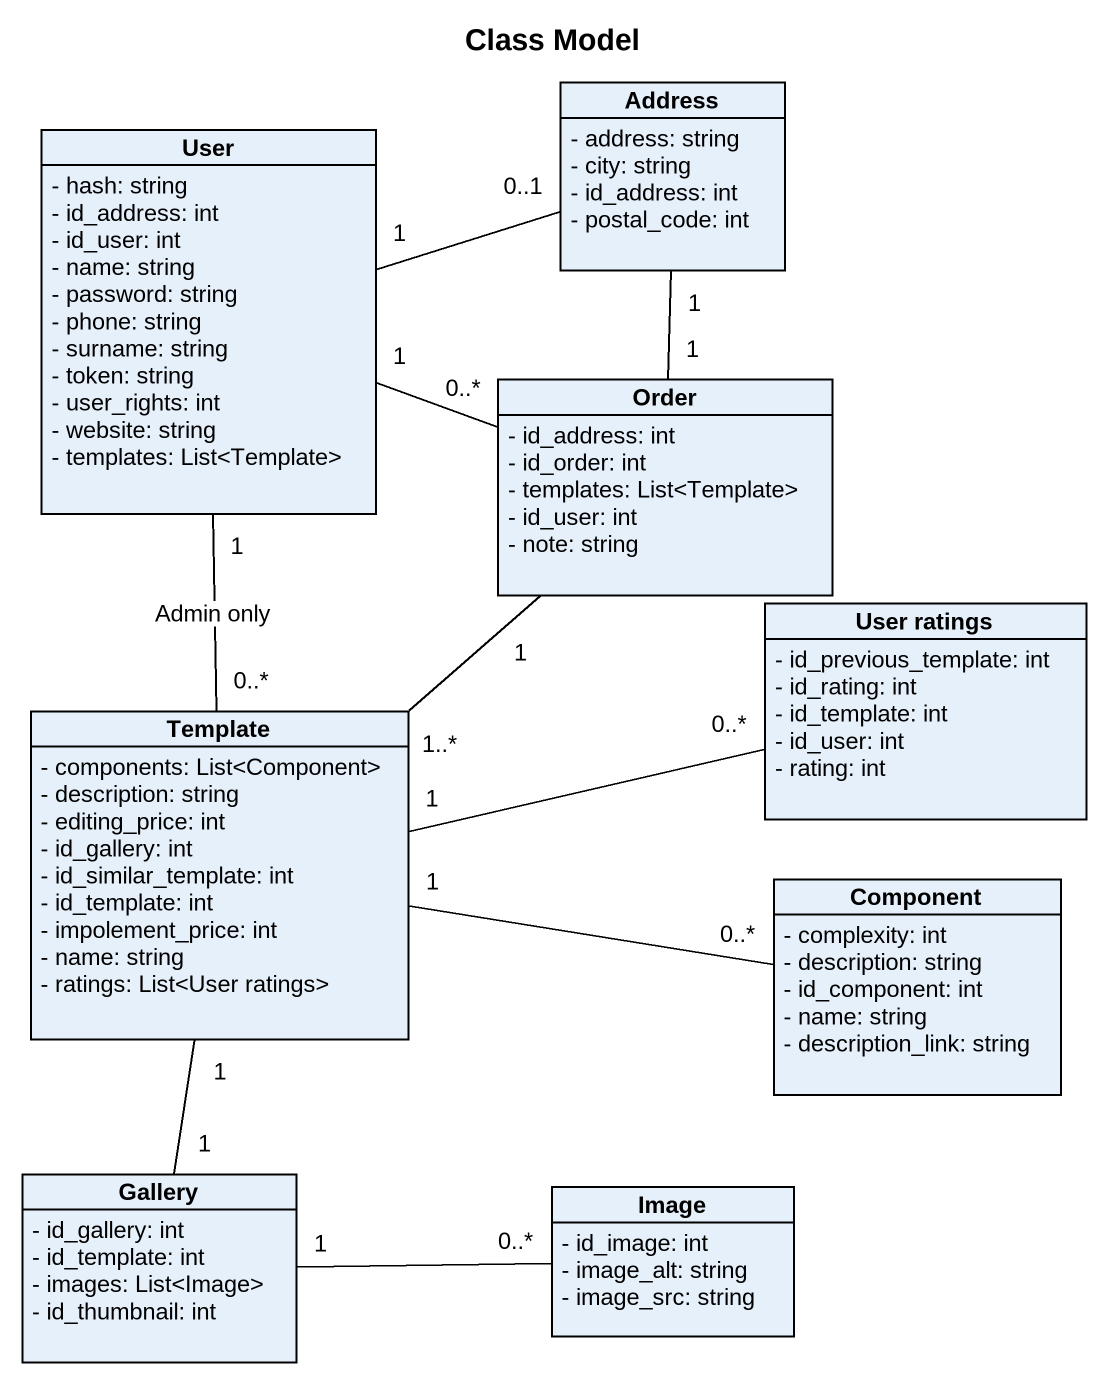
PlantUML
@startuml
title Class Model
hide circle
hide empty members
skinparam classAttributeIconSize 0
class User {
  - hash: string
  - id_address: int
  - id_user: int
  - name: string
  - password: string
  - phone: string
  - surname: string
  - token: string
  - user_rights: int
  - website: string
  - templates: List<Template>
}
class Address {
  - address: string
  - city: string
  - id_address: int
  - postal_code: int
}
class Order {
  - id_address: int
  - id_order: int
  - templates: List<Template>
  - id_user: int
  - note: string
}
class "User ratings" as User_ratings {
  - id_previous_template: int
  - id_rating: int
  - id_template: int
  - id_user: int
  - rating: int
}
class Template {
  - components: List<Component>
  - description: string
  - editing_price: int
  - id_gallery: int
  - id_similar_template: int
  - id_template: int
  - impolement_price: int
  - name: string
  - ratings: List<User ratings>
}
class "Component" as Component_ {
  - complexity: int
  - description: string
  - id_component: int
  - name: string
  - description_link: string
}
class Gallery {
  - id_gallery: int
  - id_template: int
  - images: List<Image>
  - id_thumbnail: int
}
class Image {
  - id_image: int
  - image_alt: string
  - image_src: string
}
User "1" -right- "0..1" Address
User "1" -right- "0..*" Order
User "1" -- "0..*" Template : Admin only
Address "1" -- "1" Order
Order "1" -- "1..*" Template
Template "1" -right- "0..*" User_ratings
Template "1" -right- "0..*" Component_
Template "1" -- "1" Gallery
Gallery "1" -right- "0..*" Image
@enduml
